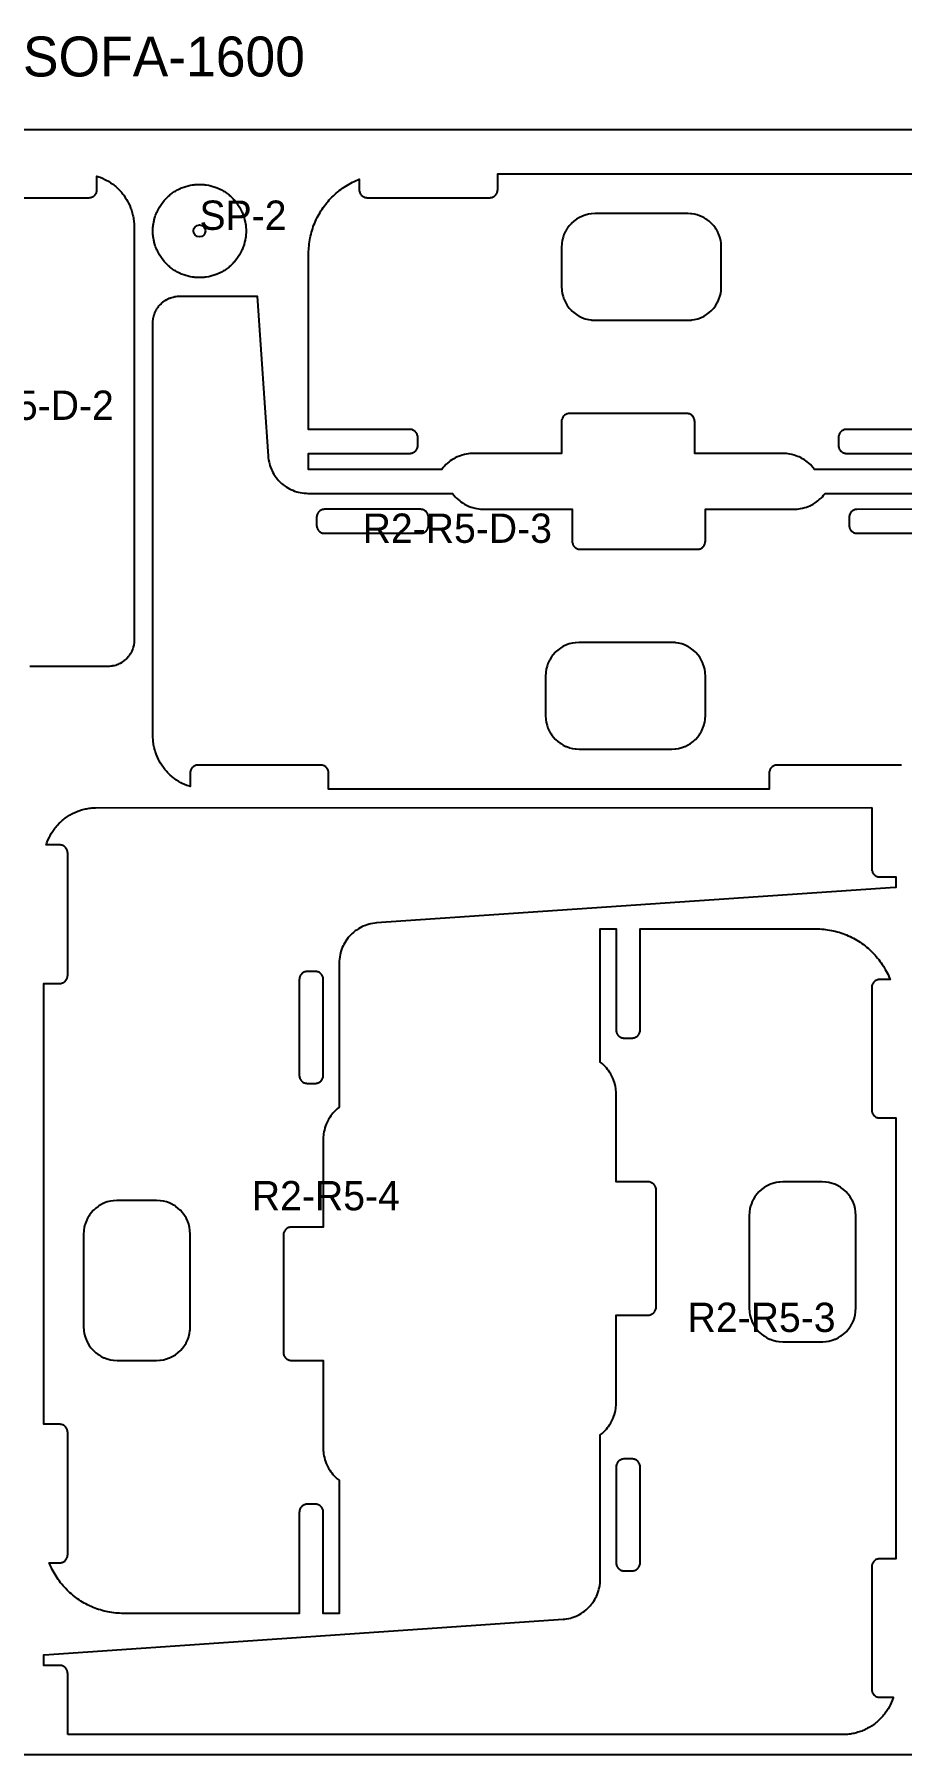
# Model space of a CAD drawing. Header units: millimetres. Extents: x 0 to 5180, y 0 to 1292.
# Drawn here: x 662 to 1313, y 0 to 1292 of the extents above; entities that cross this region are included whole.
import ezdxf

# ---------------------------------------------------------------- set-up
doc = ezdxf.new("R2010")
doc.units = ezdxf.units.MM
for name, color, linetype in [('CUT_IN', 5, 'Continuous'), ('CUT_OUT', 1, 'Continuous'), ('DRILL', 3, 'Continuous'), ('LABEL', 7, 'Continuous'), ('SHEET', 8, 'Continuous')]:
    doc.layers.add(name, color=color, linetype=linetype)

msp = doc.modelspace()

# ---------------------------------------------------------------- linework, layer by layer
at = {"layer": 'CUT_IN'}
for points in [[(1062.22, 1088.11), (1063.68, 1086.14), (1065.12, 1084.54), (1065.54, 1084.12), (1067.14, 1082.68), (1069.11, 1081.22), (1070.96, 1080.1), (1071.22, 1079.96), (1073.17, 1079.03), (1073.71, 1078.8), (1075.74, 1078.08), (1078.12, 1077.49), (1080.26, 1077.16), (1080.84, 1077.11), (1083.15, 1077), (1152.85, 1077), (1155.45, 1077.13), (1155.74, 1077.16), (1157.88, 1077.49), (1160.26, 1078.08), (1162.29, 1078.8), (1162.83, 1079.03), (1164.52, 1079.83), (1165.04, 1080.1), (1166.89, 1081.22), (1168.86, 1082.68), (1170.46, 1084.12), (1170.88, 1084.54), (1172.32, 1086.14), (1173.61, 1087.87), (1173.94, 1088.36), (1174.9, 1089.96), (1175.04, 1090.22), (1175.97, 1092.17), (1176.2, 1092.71), (1176.92, 1094.74), (1177.51, 1097.12), (1177.84, 1099.26), (1177.87, 1099.55), (1178, 1102.15), (1177.99, 1132.15), (1177.87, 1134.45), (1177.84, 1134.74), (1177.51, 1136.88), (1176.92, 1139.26), (1176.2, 1141.29), (1175.97, 1141.83), (1175.04, 1143.78), (1174.9, 1144.04), (1173.94, 1145.64), (1173.61, 1146.13), (1172.32, 1147.86), (1170.88, 1149.46), (1170.46, 1149.88), (1168.86, 1151.32), (1167.13, 1152.61), (1166.64, 1152.94), (1165.04, 1153.9), (1164.78, 1154.04), (1162.83, 1154.97), (1162.29, 1155.2), (1160.26, 1155.92), (1159.97, 1156), (1157.88, 1156.51), (1155.74, 1156.84), (1155.16, 1156.89), (1152.85, 1157), (1083.15, 1157), (1080.55, 1156.87), (1080.26, 1156.84), (1078.12, 1156.51), (1075.74, 1155.92), (1073.71, 1155.2), (1073.17, 1154.97), (1071.48, 1154.17), (1070.96, 1153.9), (1069.11, 1152.78), (1067.14, 1151.32), (1066.92, 1151.13), (1065.54, 1149.88), (1065.12, 1149.46), (1063.68, 1147.86), (1062.39, 1146.13), (1062.06, 1145.64), (1061.1, 1144.04), (1060.96, 1143.78), (1060.03, 1141.83), (1059.8, 1141.29), (1059.08, 1139.26), (1058.49, 1136.88), (1058.16, 1134.74), (1058.13, 1134.45), (1058, 1131.85), (1058, 1102.15), (1058.11, 1099.84), (1058.16, 1099.26), (1058.49, 1097.12), (1059.08, 1094.74), (1059.8, 1092.71), (1059.91, 1092.44), (1060.83, 1090.48), (1061.1, 1089.96), (1062.22, 1088.11)], [(879.12, 934.94), (878.54, 934.82), (877.98, 934.65), (877.43, 934.42), (876.92, 934.15), (876.43, 933.82), (876.19, 933.64), (875.97, 933.45), (875.55, 933.03), (875.36, 932.81), (875.18, 932.57), (874.85, 932.08), (874.58, 931.57), (874.35, 931.02), (874.18, 930.46), (874.06, 929.88), (874.01, 929.29), (874.01, 922.71), (874.06, 922.12), (874.18, 921.54), (874.35, 920.98), (874.46, 920.7), (874.58, 920.43), (874.85, 919.92), (875.18, 919.43), (875.36, 919.19), (875.55, 918.97), (875.97, 918.55), (876.19, 918.36), (876.67, 918.01), (876.92, 917.85), (877.17, 917.71), (877.7, 917.46), (877.98, 917.35), (878.54, 917.18), (879.12, 917.06), (879.41, 917.03), (880, 917), (952.29, 917.01), (952.88, 917.06), (953.46, 917.18), (954.02, 917.35), (954.3, 917.46), (954.83, 917.71), (955.08, 917.85), (955.57, 918.18), (955.81, 918.36), (956.03, 918.55), (956.45, 918.97), (956.64, 919.19), (956.99, 919.67), (957.29, 920.17), (957.54, 920.7), (957.65, 920.98), (957.82, 921.54), (957.94, 922.12), (957.97, 922.41), (958, 923), (957.99, 929.29), (957.94, 929.88), (957.82, 930.46), (957.65, 931.02), (957.54, 931.3), (957.42, 931.57), (957.15, 932.08), (956.82, 932.57), (956.64, 932.81), (956.45, 933.03), (956.03, 933.45), (955.81, 933.64), (955.33, 933.99), (955.08, 934.15), (954.83, 934.29), (954.3, 934.54), (954.02, 934.65), (953.46, 934.82), (952.88, 934.94), (952.59, 934.97), (952, 935), (880, 935), (879.41, 934.97), (879.12, 934.94)], [(1161.78, 823.89), (1160.32, 825.86), (1158.88, 827.46), (1158.46, 827.88), (1156.86, 829.32), (1154.89, 830.78), (1153.04, 831.9), (1152.78, 832.04), (1150.83, 832.97), (1150.29, 833.2), (1148.26, 833.92), (1145.88, 834.51), (1143.74, 834.84), (1143.16, 834.89), (1140.85, 835), (1071.15, 835), (1068.55, 834.87), (1068.26, 834.84), (1066.12, 834.51), (1063.74, 833.92), (1061.71, 833.2), (1061.17, 832.97), (1059.48, 832.17), (1058.96, 831.9), (1057.11, 830.78), (1055.14, 829.32), (1053.54, 827.88), (1053.12, 827.46), (1051.68, 825.86), (1050.39, 824.13), (1050.06, 823.64), (1049.1, 822.04), (1048.96, 821.78), (1048.03, 819.83), (1047.8, 819.29), (1047.08, 817.26), (1046.49, 814.88), (1046.16, 812.74), (1046.13, 812.45), (1046, 809.85), (1046.01, 779.85), (1046.13, 777.55), (1046.16, 777.26), (1046.49, 775.12), (1047.08, 772.74), (1047.8, 770.71), (1048.03, 770.17), (1048.96, 768.22), (1049.1, 767.96), (1050.06, 766.36), (1050.39, 765.87), (1051.68, 764.14), (1053.12, 762.54), (1053.54, 762.12), (1055.14, 760.68), (1056.87, 759.39), (1057.36, 759.06), (1058.96, 758.1), (1059.22, 757.96), (1061.17, 757.03), (1061.71, 756.8), (1063.74, 756.08), (1064.03, 756), (1066.12, 755.49), (1068.26, 755.16), (1068.84, 755.11), (1071.15, 755), (1140.85, 755), (1143.45, 755.13), (1143.74, 755.16), (1145.88, 755.49), (1148.26, 756.08), (1150.29, 756.8), (1150.83, 757.03), (1152.52, 757.83), (1153.04, 758.1), (1154.89, 759.22), (1156.86, 760.68), (1157.08, 760.87), (1158.46, 762.12), (1158.88, 762.54), (1160.32, 764.14), (1161.61, 765.87), (1161.94, 766.36), (1162.9, 767.96), (1163.04, 768.22), (1163.97, 770.17), (1164.2, 770.71), (1164.92, 772.74), (1165.51, 775.12), (1165.84, 777.26), (1165.87, 777.55), (1166, 780.15), (1166, 809.85), (1165.89, 812.16), (1165.84, 812.74), (1165.51, 814.88), (1164.92, 817.26), (1164.2, 819.29), (1164.09, 819.56), (1163.17, 821.52), (1162.9, 822.04), (1161.78, 823.89)], [(879, 582), (878.97, 582.59), (878.94, 582.88), (878.82, 583.46), (878.65, 584.02), (878.42, 584.57), (878.15, 585.08), (877.82, 585.57), (877.64, 585.81), (877.45, 586.03), (877.03, 586.45), (876.81, 586.64), (876.57, 586.82), (876.08, 587.15), (875.57, 587.42), (875.02, 587.65), (874.46, 587.82), (873.88, 587.94), (873.29, 587.99), (866.71, 587.99), (866.12, 587.94), (865.54, 587.82), (864.98, 587.65), (864.7, 587.54), (864.43, 587.42), (863.92, 587.15), (863.43, 586.82), (863.19, 586.64), (862.97, 586.45), (862.55, 586.03), (862.36, 585.81), (862.01, 585.33), (861.85, 585.08), (861.71, 584.83), (861.46, 584.3), (861.35, 584.02), (861.18, 583.46), (861.06, 582.88), (861.03, 582.59), (861, 582), (861.01, 509.71), (861.06, 509.12), (861.18, 508.54), (861.35, 507.98), (861.46, 507.7), (861.71, 507.17), (861.85, 506.92), (862.18, 506.43), (862.36, 506.19), (862.55, 505.97), (862.97, 505.55), (863.19, 505.36), (863.67, 505.01), (864.17, 504.71), (864.7, 504.46), (864.98, 504.35), (865.54, 504.18), (866.12, 504.06), (866.41, 504.03), (867, 504), (873.29, 504.01), (873.88, 504.06), (874.46, 504.18), (875.02, 504.35), (875.3, 504.46), (875.57, 504.58), (876.08, 504.85), (876.57, 505.18), (876.81, 505.36), (877.03, 505.55), (877.45, 505.97), (877.64, 506.19), (877.99, 506.67), (878.15, 506.92), (878.29, 507.17), (878.54, 507.7), (878.65, 507.98), (878.82, 508.54), (878.94, 509.12), (878.97, 509.41), (879, 510), (879, 582)], [(1212.48, 427.17), (1211.96, 426.9), (1210.11, 425.78), (1208.14, 424.32), (1207.92, 424.13), (1206.54, 422.88), (1206.33, 422.67), (1206.12, 422.46), (1204.87, 421.08), (1204.68, 420.86), (1203.22, 418.89), (1202.1, 417.04), (1201.96, 416.78), (1201.03, 414.83), (1200.8, 414.29), (1200.08, 412.26), (1200, 411.97), (1199.49, 409.88), (1199.16, 407.74), (1199.11, 407.16), (1199, 404.85), (1199, 335.15), (1199.13, 332.55), (1199.16, 332.26), (1199.49, 330.12), (1200.08, 327.74), (1200.8, 325.71), (1201.03, 325.17), (1201.83, 323.48), (1202.1, 322.96), (1203.22, 321.11), (1204.5, 319.38), (1204.68, 319.14), (1204.87, 318.92), (1206.12, 317.54), (1206.54, 317.12), (1208.14, 315.68), (1209.87, 314.39), (1210.36, 314.06), (1211.96, 313.1), (1212.22, 312.96), (1214.17, 312.03), (1214.71, 311.8), (1216.74, 311.08), (1219.12, 310.49), (1221.26, 310.16), (1221.55, 310.13), (1224.15, 310), (1254.15, 310.01), (1256.45, 310.13), (1256.74, 310.16), (1258.88, 310.49), (1261.26, 311.08), (1263.29, 311.8), (1263.83, 312.03), (1265.78, 312.96), (1266.04, 313.1), (1267.64, 314.06), (1268.13, 314.39), (1269.86, 315.68), (1271.46, 317.12), (1271.88, 317.54), (1273.32, 319.14), (1274.61, 320.87), (1274.94, 321.36), (1275.9, 322.96), (1276.04, 323.22), (1276.97, 325.17), (1277.2, 325.71), (1277.92, 327.74), (1278, 328.03), (1278.51, 330.12), (1278.84, 332.26), (1278.89, 332.84), (1279, 335.15), (1279, 404.85), (1278.87, 407.45), (1278.84, 407.74), (1278.51, 409.88), (1277.92, 412.26), (1277.2, 414.29), (1276.97, 414.83), (1276.17, 416.52), (1275.9, 417.04), (1274.78, 418.89), (1273.5, 420.62), (1273.32, 420.86), (1273.13, 421.08), (1271.88, 422.46), (1271.46, 422.88), (1269.86, 424.32), (1268.13, 425.61), (1267.64, 425.94), (1266.04, 426.9), (1265.78, 427.04), (1263.83, 427.97), (1263.29, 428.2), (1261.26, 428.92), (1258.88, 429.51), (1256.74, 429.84), (1256.45, 429.87), (1253.85, 430), (1224.15, 430), (1221.84, 429.89), (1221.26, 429.84), (1219.12, 429.51), (1216.74, 428.92), (1214.71, 428.2), (1214.44, 428.09), (1212.48, 427.17)], [(765.52, 298.83), (766.04, 299.1), (767.89, 300.22), (769.86, 301.68), (770.08, 301.87), (771.46, 303.12), (771.67, 303.33), (771.88, 303.54), (773.13, 304.92), (773.32, 305.14), (774.78, 307.11), (775.9, 308.96), (776.04, 309.22), (776.97, 311.17), (777.2, 311.71), (777.92, 313.74), (778, 314.03), (778.51, 316.12), (778.84, 318.26), (778.89, 318.84), (779, 321.15), (779, 390.85), (778.87, 393.45), (778.84, 393.74), (778.51, 395.88), (777.92, 398.26), (777.2, 400.29), (776.97, 400.83), (776.17, 402.52), (775.9, 403.04), (774.78, 404.89), (773.5, 406.62), (773.32, 406.86), (773.13, 407.08), (771.88, 408.46), (771.46, 408.88), (769.86, 410.32), (768.13, 411.61), (767.64, 411.94), (766.04, 412.9), (765.78, 413.04), (763.83, 413.97), (763.29, 414.2), (761.26, 414.92), (758.88, 415.51), (756.74, 415.84), (756.45, 415.87), (753.85, 416), (723.85, 415.99), (721.55, 415.87), (721.26, 415.84), (719.12, 415.51), (716.74, 414.92), (714.71, 414.2), (714.17, 413.97), (712.22, 413.04), (711.96, 412.9), (710.36, 411.94), (709.87, 411.61), (708.14, 410.32), (706.54, 408.88), (706.12, 408.46), (704.68, 406.86), (703.39, 405.13), (703.06, 404.64), (702.1, 403.04), (701.96, 402.78), (701.03, 400.83), (700.8, 400.29), (700.08, 398.26), (700, 397.97), (699.49, 395.88), (699.16, 393.74), (699.11, 393.16), (699, 390.85), (699, 321.15), (699.13, 318.55), (699.16, 318.26), (699.49, 316.12), (700.08, 313.74), (700.8, 311.71), (701.03, 311.17), (701.83, 309.48), (702.1, 308.96), (703.22, 307.11), (704.5, 305.38), (704.68, 305.14), (704.87, 304.92), (706.12, 303.54), (706.54, 303.12), (708.14, 301.68), (709.87, 300.39), (710.36, 300.06), (711.96, 299.1), (712.22, 298.96), (714.17, 298.03), (714.71, 297.8), (716.74, 297.08), (719.12, 296.49), (721.26, 296.16), (721.55, 296.13), (724.15, 296), (753.85, 296), (756.16, 296.11), (756.74, 296.16), (758.88, 296.49), (761.26, 297.08), (763.29, 297.8), (763.56, 297.91), (765.52, 298.83)], [(1099, 144), (1099.03, 143.41), (1099.06, 143.12), (1099.18, 142.54), (1099.35, 141.98), (1099.58, 141.43), (1099.85, 140.92), (1100.18, 140.43), (1100.36, 140.19), (1100.55, 139.97), (1100.97, 139.55), (1101.19, 139.36), (1101.43, 139.18), (1101.92, 138.85), (1102.43, 138.58), (1102.98, 138.35), (1103.54, 138.18), (1104.12, 138.06), (1104.71, 138.01), (1111.29, 138.01), (1111.88, 138.06), (1112.46, 138.18), (1113.02, 138.35), (1113.3, 138.46), (1113.57, 138.58), (1114.08, 138.85), (1114.57, 139.18), (1114.81, 139.36), (1115.03, 139.55), (1115.45, 139.97), (1115.64, 140.19), (1115.99, 140.67), (1116.15, 140.92), (1116.29, 141.17), (1116.54, 141.7), (1116.65, 141.98), (1116.82, 142.54), (1116.94, 143.12), (1116.97, 143.41), (1117, 144), (1116.99, 216.29), (1116.94, 216.88), (1116.82, 217.46), (1116.65, 218.02), (1116.54, 218.3), (1116.29, 218.83), (1116.15, 219.08), (1115.82, 219.57), (1115.64, 219.81), (1115.45, 220.03), (1115.03, 220.45), (1114.81, 220.64), (1114.33, 220.99), (1113.83, 221.29), (1113.3, 221.54), (1113.02, 221.65), (1112.46, 221.82), (1111.88, 221.94), (1111.59, 221.97), (1111, 222), (1104.71, 221.99), (1104.12, 221.94), (1103.54, 221.82), (1102.98, 221.65), (1102.7, 221.54), (1102.43, 221.42), (1101.92, 221.15), (1101.43, 220.82), (1101.19, 220.64), (1100.97, 220.45), (1100.55, 220.03), (1100.36, 219.81), (1100.01, 219.33), (1099.85, 219.08), (1099.71, 218.83), (1099.46, 218.3), (1099.35, 218.02), (1099.18, 217.46), (1099.06, 216.88), (1099.03, 216.59), (1099, 216), (1099, 144)]]:
    msp.add_lwpolyline(points, close=True, dxfattribs=at)
msp.add_lwpolyline([(1344, 995), (1271.71, 994.99), (1271.12, 994.94), (1270.54, 994.82), (1269.98, 994.65), (1269.7, 994.54), (1269.17, 994.29), (1268.92, 994.15), (1268.43, 993.82), (1268.19, 993.64), (1267.97, 993.45), (1267.55, 993.03), (1267.36, 992.81), (1267.01, 992.33), (1266.71, 991.83), (1266.46, 991.3), (1266.35, 991.02), (1266.18, 990.46), (1266.06, 989.88), (1266.03, 989.59), (1266, 989), (1266.01, 982.71), (1266.06, 982.12), (1266.18, 981.54), (1266.35, 980.98), (1266.46, 980.7), (1266.58, 980.43), (1266.85, 979.92), (1267.18, 979.43), (1267.36, 979.19), (1267.55, 978.97), (1267.97, 978.55), (1268.19, 978.36), (1268.67, 978.01), (1268.92, 977.85), (1269.17, 977.71), (1269.7, 977.46), (1269.98, 977.35), (1270.54, 977.18), (1271.12, 977.06), (1271.41, 977.03), (1272, 977), (1344, 977)], dxfattribs=at)
at = {"layer": 'CUT_OUT'}
for points in [[(611, 1169), (703, 1169), (703.59, 1169.03), (703.88, 1169.06), (704.46, 1169.18), (705.02, 1169.35), (705.57, 1169.58), (706.08, 1169.85), (706.33, 1170.01), (706.81, 1170.36), (707.03, 1170.55), (707.45, 1170.97), (707.64, 1171.19), (707.99, 1171.67), (708.29, 1172.17), (708.54, 1172.7), (708.74, 1173.26), (708.82, 1173.54), (708.94, 1174.12), (708.97, 1174.41), (709, 1175), (709, 1185.15), (709.58, 1184.97), (710.51, 1184.65), (711.43, 1184.31), (713.18, 1183.58), (714.95, 1182.75), (715.89, 1182.26), (717.6, 1181.29), (719.25, 1180.24), (720.86, 1179.11), (721.58, 1178.56), (722.4, 1177.9), (723.1, 1177.31), (723.89, 1176.61), (725.26, 1175.31), (725.94, 1174.61), (726.61, 1173.89), (727.31, 1173.1), (727.9, 1172.4), (728.56, 1171.58), (729.11, 1170.86), (730.28, 1169.19), (731.29, 1167.6), (732.26, 1165.89), (732.75, 1164.95), (733.58, 1163.18), (734.31, 1161.43), (734.65, 1160.51), (735.27, 1158.65), (735.56, 1157.63), (736.04, 1155.73), (736.24, 1154.77), (736.42, 1153.8), (736.56, 1152.91), (736.7, 1151.86), (736.81, 1150.88), (736.89, 1149.98), (736.99, 1148.02), (737, 836.62), (736.95, 835.53), (736.85, 834.55), (736.71, 833.58), (736.62, 833.1), (736.28, 831.67), (736.14, 831.19), (735.83, 830.26), (735.48, 829.35), (735.08, 828.45), (734.64, 827.57), (734.4, 827.14), (733.9, 826.3), (733.35, 825.48), (732.77, 824.7), (732.46, 824.31), (731.82, 823.57), (731.48, 823.21), (731.14, 822.86), (730.43, 822.18), (729.69, 821.54), (729.3, 821.23), (728.52, 820.65), (727.7, 820.1), (726.43, 819.36), (725.55, 818.92), (724.65, 818.52), (724.2, 818.34), (723.74, 818.17), (722.81, 817.86), (721.86, 817.6), (720.9, 817.38), (720.42, 817.29), (719.45, 817.15), (718.47, 817.05), (717.98, 817.02), (717, 817), (658.59, 817)], [(1356.55, 965), (1248.01, 965.01), (1246.84, 966.45), (1245.88, 967.52), (1244.88, 968.55), (1243.61, 969.71), (1242.5, 970.62), (1241.58, 971.31), (1240.4, 972.12), (1238.93, 973.02), (1237.93, 973.57), (1236.38, 974.32), (1235.33, 974.78), (1233.99, 975.29), (1232.63, 975.73), (1230.97, 976.18), (1229.56, 976.48), (1228.15, 976.71), (1227.01, 976.85), (1225.58, 976.96), (1224.08, 977), (1158, 977), (1158, 1001), (1157.97, 1001.59), (1157.94, 1001.88), (1157.82, 1002.46), (1157.65, 1003.02), (1157.42, 1003.57), (1157.15, 1004.08), (1156.99, 1004.33), (1156.64, 1004.81), (1156.45, 1005.03), (1156.03, 1005.45), (1155.81, 1005.64), (1155.33, 1005.99), (1155.08, 1006.15), (1154.57, 1006.42), (1154.02, 1006.65), (1153.46, 1006.82), (1152.88, 1006.94), (1152.59, 1006.97), (1152, 1007), (1064, 1007), (1063.41, 1006.97), (1063.12, 1006.94), (1062.54, 1006.82), (1062.26, 1006.74), (1061.7, 1006.54), (1061.17, 1006.29), (1060.92, 1006.15), (1060.67, 1005.99), (1060.19, 1005.64), (1059.97, 1005.45), (1059.55, 1005.03), (1059.36, 1004.81), (1059.01, 1004.33), (1058.85, 1004.08), (1058.58, 1003.57), (1058.35, 1003.02), (1058.26, 1002.74), (1058.18, 1002.46), (1058.06, 1001.88), (1058.03, 1001.59), (1058, 1001), (1058, 977), (991.92, 977), (990.42, 976.96), (988.99, 976.85), (987.85, 976.71), (986.44, 976.48), (985.03, 976.18), (983.37, 975.73), (982.01, 975.29), (980.67, 974.78), (979.62, 974.32), (978.07, 973.57), (977.07, 973.02), (975.6, 972.12), (974.42, 971.31), (973.5, 970.62), (972.39, 969.71), (971.12, 968.55), (970.12, 967.52), (969.16, 966.45), (967.99, 965.01), (868.01, 965.01), (868, 977), (944.29, 977.01), (944.88, 977.06), (945.46, 977.18), (946.02, 977.35), (946.57, 977.58), (947.08, 977.85), (947.57, 978.18), (947.81, 978.36), (948.03, 978.55), (948.45, 978.97), (948.64, 979.19), (948.99, 979.67), (949.29, 980.17), (949.54, 980.7), (949.74, 981.26), (949.82, 981.54), (949.94, 982.12), (949.97, 982.41), (950, 983), (949.99, 989.29), (949.94, 989.88), (949.82, 990.46), (949.65, 991.02), (949.54, 991.3), (949.42, 991.57), (949.15, 992.08), (948.82, 992.57), (948.64, 992.81), (948.45, 993.03), (948.03, 993.45), (947.81, 993.64), (947.33, 993.99), (947.08, 994.15), (946.83, 994.29), (946.3, 994.54), (946.02, 994.65), (945.46, 994.82), (944.88, 994.94), (944.59, 994.97), (944, 995), (868, 995), (868, 1127.02), (868.02, 1128.51), (868.07, 1129.98), (868.16, 1131.38), (868.29, 1132.92), (868.45, 1134.31), (868.64, 1135.77), (868.89, 1137.29), (869.16, 1138.74), (869.45, 1140.11), (869.79, 1141.54), (870.18, 1143.04), (870.59, 1144.45), (871.04, 1145.86), (871.52, 1147.25), (872.03, 1148.63), (872.55, 1149.93), (873.16, 1151.35), (873.78, 1152.69), (874.42, 1154.01), (875.1, 1155.32), (875.81, 1156.61), (876.56, 1157.88), (877.29, 1159.07), (878.09, 1160.3), (878.92, 1161.52), (879.83, 1162.77), (880.72, 1163.94), (881.64, 1165.09), (882.59, 1166.22), (883.52, 1167.27), (884.52, 1168.35), (885.55, 1169.4), (886.65, 1170.48), (887.73, 1171.48), (888.78, 1172.41), (889.91, 1173.36), (891.06, 1174.28), (892.23, 1175.17), (893.48, 1176.08), (894.7, 1176.91), (895.93, 1177.71), (897.12, 1178.44), (898.39, 1179.19), (899.68, 1179.9), (900.99, 1180.58), (902.31, 1181.22), (903.65, 1181.84), (905.07, 1182.45), (906, 1182.81), (906.01, 1174.71), (906.06, 1174.12), (906.18, 1173.54), (906.35, 1172.98), (906.46, 1172.7), (906.71, 1172.17), (907.01, 1171.67), (907.36, 1171.19), (907.55, 1170.97), (907.97, 1170.55), (908.19, 1170.36), (908.67, 1170.01), (908.92, 1169.85), (909.43, 1169.58), (909.7, 1169.46), (909.98, 1169.35), (910.54, 1169.18), (911.12, 1169.06), (911.41, 1169.03), (912, 1169), (1004, 1169), (1004.59, 1169.03), (1004.88, 1169.06), (1005.46, 1169.18), (1005.74, 1169.26), (1006.02, 1169.35), (1006.57, 1169.58), (1007.08, 1169.85), (1007.33, 1170.01), (1007.81, 1170.36), (1008.03, 1170.55), (1008.45, 1170.97), (1008.64, 1171.19), (1008.99, 1171.67), (1009.15, 1171.92), (1009.29, 1172.17), (1009.54, 1172.7), (1009.65, 1172.98), (1009.82, 1173.54), (1009.94, 1174.12), (1009.97, 1174.41), (1010, 1175), (1010, 1187), (1341, 1187)], [(1313.46, 742.82), (1312.88, 742.94), (1312.59, 742.97), (1312, 743), (1220, 743), (1219.41, 742.97), (1219.12, 742.94), (1218.54, 742.82), (1218.26, 742.74), (1217.98, 742.65), (1217.43, 742.42), (1216.92, 742.15), (1216.67, 741.99), (1216.19, 741.64), (1215.97, 741.45), (1215.55, 741.03), (1215.36, 740.81), (1215.01, 740.33), (1214.85, 740.08), (1214.71, 739.83), (1214.46, 739.3), (1214.35, 739.02), (1214.18, 738.46), (1214.06, 737.88), (1214.03, 737.59), (1214, 737), (1214, 725), (883, 725), (883, 737), (882.97, 737.59), (882.94, 737.88), (882.82, 738.46), (882.65, 739.02), (882.42, 739.57), (882.15, 740.08), (881.99, 740.33), (881.64, 740.81), (881.45, 741.03), (881.03, 741.45), (880.81, 741.64), (880.33, 741.99), (880.08, 742.15), (879.57, 742.42), (879.02, 742.65), (878.74, 742.74), (878.46, 742.82), (877.88, 742.94), (877.59, 742.97), (877, 743), (785, 743), (784.41, 742.97), (784.12, 742.94), (783.54, 742.82), (782.98, 742.65), (782.43, 742.42), (781.92, 742.15), (781.67, 741.99), (781.19, 741.64), (780.97, 741.45), (780.55, 741.03), (780.36, 740.81), (780.01, 740.33), (779.71, 739.83), (779.46, 739.3), (779.26, 738.74), (779.18, 738.46), (779.06, 737.88), (779.03, 737.59), (779, 737), (779, 726.85), (778.42, 727.03), (777.49, 727.35), (776.57, 727.69), (774.82, 728.42), (773.05, 729.25), (772.11, 729.74), (770.4, 730.71), (768.75, 731.76), (767.14, 732.89), (766.42, 733.44), (765.6, 734.1), (764.9, 734.69), (764.11, 735.39), (762.74, 736.69), (762.06, 737.39), (761.39, 738.11), (760.69, 738.9), (760.1, 739.6), (759.44, 740.42), (758.89, 741.14), (757.72, 742.81), (756.71, 744.4), (755.74, 746.11), (755.25, 747.05), (754.42, 748.82), (753.69, 750.57), (753.35, 751.49), (752.73, 753.35), (752.44, 754.37), (751.96, 756.27), (751.76, 757.23), (751.58, 758.2), (751.44, 759.09), (751.3, 760.14), (751.19, 761.12), (751.11, 762.02), (751.01, 763.98), (751, 1075.38), (751.05, 1076.47), (751.15, 1077.45), (751.29, 1078.42), (751.38, 1078.9), (751.72, 1080.33), (751.86, 1080.81), (752.17, 1081.74), (752.52, 1082.65), (752.92, 1083.55), (753.36, 1084.43), (753.6, 1084.86), (754.1, 1085.7), (754.65, 1086.52), (755.23, 1087.3), (755.54, 1087.69), (756.18, 1088.43), (756.52, 1088.79), (756.86, 1089.14), (757.57, 1089.82), (758.31, 1090.46), (758.7, 1090.77), (759.48, 1091.35), (760.3, 1091.9), (761.57, 1092.64), (762.45, 1093.08), (763.35, 1093.48), (763.8, 1093.66), (764.26, 1093.83), (765.19, 1094.14), (766.14, 1094.4), (767.1, 1094.62), (767.58, 1094.71), (768.55, 1094.85), (769.53, 1094.95), (770.02, 1094.98), (771, 1095), (829.41, 1095), (837.6, 974.89), (837.71, 973.66), (837.71, 973.66), (837.91, 972.22), (838.24, 970.5), (838.51, 969.37), (838.92, 967.97), (839.39, 966.6), (840.04, 964.98), (840.53, 963.92), (841.19, 962.63), (841.92, 961.37), (842.87, 959.91), (843.55, 958.97), (844.64, 957.6), (845.41, 956.73), (846.42, 955.68), (847.69, 954.49), (848.58, 953.74), (849.73, 952.85), (851.16, 951.86), (852.4, 951.09), (853.67, 950.39), (854.72, 949.87), (856.05, 949.29), (857.4, 948.76), (859.06, 948.22), (860.18, 947.92), (861.6, 947.59), (863.03, 947.34), (864.77, 947.13), (866.22, 947.03), (867.45, 947), (975.99, 946.99), (977.16, 945.55), (978.12, 944.48), (979.12, 943.45), (980.39, 942.29), (981.5, 941.38), (982.42, 940.69), (983.6, 939.88), (985.07, 938.98), (986.07, 938.43), (987.62, 937.68), (988.67, 937.22), (990.01, 936.71), (991.37, 936.27), (993.03, 935.82), (994.44, 935.52), (995.85, 935.29), (996.99, 935.15), (998.42, 935.04), (999.92, 935), (1066, 935), (1066, 911), (1066.03, 910.41), (1066.06, 910.12), (1066.18, 909.54), (1066.35, 908.98), (1066.58, 908.43), (1066.85, 907.92), (1067.01, 907.67), (1067.36, 907.19), (1067.55, 906.97), (1067.97, 906.55), (1068.19, 906.36), (1068.67, 906.01), (1068.92, 905.85), (1069.43, 905.58), (1069.98, 905.35), (1070.54, 905.18), (1071.12, 905.06), (1071.41, 905.03), (1072, 905), (1160, 905), (1160.59, 905.03), (1160.88, 905.06), (1161.46, 905.18), (1161.74, 905.26), (1162.3, 905.46), (1162.83, 905.71), (1163.08, 905.85), (1163.33, 906.01), (1163.81, 906.36), (1164.03, 906.55), (1164.45, 906.97), (1164.64, 907.19), (1164.99, 907.67), (1165.15, 907.92), (1165.42, 908.43), (1165.65, 908.98), (1165.74, 909.26), (1165.82, 909.54), (1165.94, 910.12), (1165.97, 910.41), (1166, 911), (1166, 935), (1232.08, 935), (1233.58, 935.04), (1235.01, 935.15), (1236.15, 935.29), (1237.56, 935.52), (1238.97, 935.82), (1240.63, 936.27), (1241.99, 936.71), (1243.33, 937.22), (1244.38, 937.68), (1245.93, 938.43), (1246.93, 938.98), (1248.4, 939.88), (1249.58, 940.69), (1250.5, 941.38), (1251.61, 942.29), (1252.88, 943.45), (1253.88, 944.48), (1254.84, 945.55), (1256.01, 946.99), (1355.99, 946.99)], [(1356, 935), (1279.71, 934.99), (1279.12, 934.94), (1278.54, 934.82), (1277.98, 934.65), (1277.43, 934.42), (1276.92, 934.15), (1276.43, 933.82), (1276.19, 933.64), (1275.97, 933.45), (1275.55, 933.03), (1275.36, 932.81), (1275.01, 932.33), (1274.71, 931.83), (1274.46, 931.3), (1274.26, 930.74), (1274.18, 930.46), (1274.06, 929.88), (1274.03, 929.59), (1274, 929), (1274.01, 922.71), (1274.06, 922.12), (1274.18, 921.54), (1274.35, 920.98), (1274.46, 920.7), (1274.58, 920.43), (1274.85, 919.92), (1275.18, 919.43), (1275.36, 919.19), (1275.55, 918.97), (1275.97, 918.55), (1276.19, 918.36), (1276.67, 918.01), (1276.92, 917.85), (1277.17, 917.71), (1277.7, 917.46), (1277.98, 917.35), (1278.54, 917.18), (1279.12, 917.06), (1279.41, 917.03), (1280, 917), (1356, 917)]]:
    msp.add_lwpolyline(points, dxfattribs=at)
for points in [[(821, 1143.99), (820.96, 1142.27), (820.91, 1141.42), (820.83, 1140.56), (820.74, 1139.71), (820.62, 1138.85), (820.33, 1137.16), (820.15, 1136.32), (819.95, 1135.49), (819.49, 1133.83), (819.23, 1133.01), (818.95, 1132.2), (818.34, 1130.6), (818, 1129.81), (817.64, 1129.03), (816.87, 1127.49), (816.02, 1126), (815.57, 1125.27), (815.1, 1124.55), (814.62, 1123.84), (814.11, 1123.14), (813.06, 1121.79), (812.5, 1121.13), (811.93, 1120.49), (811.35, 1119.86), (810.75, 1119.24), (810.13, 1118.64), (809.5, 1118.06), (808.86, 1117.49), (808.2, 1116.93), (806.85, 1115.88), (806.15, 1115.37), (805.44, 1114.89), (804.72, 1114.42), (803.99, 1113.97), (802.5, 1113.12), (800.96, 1112.35), (800.18, 1111.99), (799.39, 1111.65), (797.79, 1111.04), (796.98, 1110.76), (796.16, 1110.5), (794.5, 1110.04), (793.67, 1109.84), (792.83, 1109.66), (791.14, 1109.37), (790.28, 1109.25), (789.43, 1109.16), (788.57, 1109.08), (787.72, 1109.03), (786, 1108.99), (784.28, 1109.03), (783.43, 1109.08), (782.57, 1109.16), (781.72, 1109.25), (780.86, 1109.37), (779.17, 1109.66), (778.33, 1109.84), (777.5, 1110.04), (775.84, 1110.5), (775.02, 1110.76), (774.21, 1111.04), (772.61, 1111.65), (771.82, 1111.99), (771.04, 1112.35), (769.5, 1113.12), (768.01, 1113.97), (767.28, 1114.42), (766.56, 1114.89), (765.85, 1115.37), (765.15, 1115.88), (763.8, 1116.93), (763.14, 1117.49), (762.5, 1118.06), (761.87, 1118.64), (761.25, 1119.24), (760.65, 1119.86), (760.07, 1120.49), (759.5, 1121.13), (758.94, 1121.79), (757.89, 1123.14), (757.38, 1123.84), (756.9, 1124.55), (756.43, 1125.27), (755.98, 1126), (755.13, 1127.49), (754.36, 1129.03), (754, 1129.81), (753.66, 1130.6), (753.05, 1132.2), (752.77, 1133.01), (752.51, 1133.83), (752.05, 1135.49), (751.85, 1136.32), (751.67, 1137.16), (751.38, 1138.85), (751.26, 1139.71), (751.17, 1140.56), (751.09, 1141.42), (751.04, 1142.27), (751, 1143.99), (751.04, 1145.71), (751.09, 1146.56), (751.17, 1147.42), (751.26, 1148.27), (751.38, 1149.13), (751.67, 1150.82), (751.85, 1151.66), (752.05, 1152.49), (752.51, 1154.15), (752.77, 1154.97), (753.05, 1155.78), (753.66, 1157.38), (754, 1158.17), (754.36, 1158.95), (755.13, 1160.49), (755.98, 1161.98), (756.43, 1162.71), (756.9, 1163.43), (757.38, 1164.14), (757.89, 1164.84), (758.94, 1166.19), (759.5, 1166.85), (760.07, 1167.49), (760.65, 1168.12), (761.25, 1168.74), (761.87, 1169.34), (762.5, 1169.92), (763.14, 1170.49), (763.8, 1171.05), (765.15, 1172.1), (765.85, 1172.61), (766.56, 1173.09), (767.28, 1173.56), (768.01, 1174.01), (769.5, 1174.86), (771.04, 1175.63), (771.82, 1175.99), (772.61, 1176.33), (774.21, 1176.94), (775.02, 1177.22), (775.84, 1177.48), (777.5, 1177.94), (778.33, 1178.14), (779.17, 1178.32), (780.86, 1178.61), (781.72, 1178.73), (782.57, 1178.82), (783.43, 1178.9), (784.28, 1178.95), (786, 1178.99), (787.72, 1178.95), (788.57, 1178.9), (789.43, 1178.82), (790.28, 1178.73), (791.14, 1178.61), (792.83, 1178.32), (793.67, 1178.14), (794.5, 1177.94), (796.16, 1177.48), (796.98, 1177.22), (797.79, 1176.94), (799.39, 1176.33), (800.18, 1175.99), (800.96, 1175.63), (802.5, 1174.86), (803.99, 1174.01), (804.72, 1173.56), (805.44, 1173.09), (806.15, 1172.61), (806.85, 1172.1), (808.2, 1171.05), (808.86, 1170.49), (809.5, 1169.92), (810.13, 1169.34), (810.75, 1168.74), (811.35, 1168.12), (811.93, 1167.49), (812.5, 1166.85), (813.06, 1166.19), (814.11, 1164.84), (814.62, 1164.14), (815.1, 1163.43), (815.57, 1162.71), (816.02, 1161.98), (816.87, 1160.49), (817.64, 1158.95), (818, 1158.17), (818.34, 1157.38), (818.95, 1155.78), (819.23, 1154.97), (819.49, 1154.15), (819.95, 1152.49), (820.15, 1151.66), (820.33, 1150.82), (820.62, 1149.13), (820.74, 1148.27), (820.83, 1147.42), (820.91, 1146.56), (820.96, 1145.71), (821, 1143.99)], [(1291, 711), (1291, 665), (1291.03, 664.41), (1291.06, 664.12), (1291.18, 663.54), (1291.26, 663.26), (1291.46, 662.7), (1291.58, 662.43), (1291.85, 661.92), (1292.01, 661.67), (1292.36, 661.19), (1292.55, 660.97), (1292.97, 660.55), (1293.19, 660.36), (1293.67, 660.01), (1294.17, 659.71), (1294.43, 659.58), (1294.98, 659.35), (1295.54, 659.18), (1296.12, 659.06), (1296.41, 659.03), (1297, 659), (1309, 659), (1308.99, 651.01), (1308.6, 650.97), (918.89, 624.4), (917.66, 624.29), (916.22, 624.09), (914.5, 623.76), (913.37, 623.49), (911.97, 623.08), (910.6, 622.61), (908.98, 621.96), (907.92, 621.47), (906.63, 620.81), (905.37, 620.08), (903.91, 619.13), (902.97, 618.45), (901.6, 617.36), (900.73, 616.59), (899.68, 615.58), (898.49, 614.31), (897.74, 613.42), (896.85, 612.27), (896.68, 612.03), (895.86, 610.84), (895.09, 609.6), (894.39, 608.33), (893.87, 607.28), (893.29, 605.95), (892.76, 604.6), (892.22, 602.94), (891.92, 601.82), (891.59, 600.4), (891.34, 598.97), (891.13, 597.23), (891.03, 595.78), (891, 594.55), (890.99, 486.01), (889.55, 484.84), (888.48, 483.88), (887.45, 482.88), (886.29, 481.61), (885.38, 480.5), (884.69, 479.58), (883.88, 478.4), (882.98, 476.93), (882.43, 475.93), (881.68, 474.38), (881.22, 473.33), (880.71, 471.99), (880.27, 470.63), (879.82, 468.97), (879.52, 467.56), (879.29, 466.15), (879.15, 465.01), (879.04, 463.58), (879, 462.08), (879, 396), (855, 396), (854.41, 395.97), (854.12, 395.94), (853.54, 395.82), (852.98, 395.65), (852.43, 395.42), (851.92, 395.15), (851.67, 394.99), (851.19, 394.64), (850.97, 394.45), (850.76, 394.24), (850.55, 394.03), (850.36, 393.81), (850.01, 393.33), (849.85, 393.08), (849.58, 392.57), (849.35, 392.02), (849.18, 391.46), (849.06, 390.88), (849.03, 390.59), (849, 390), (849, 302), (849.03, 301.41), (849.06, 301.12), (849.18, 300.54), (849.26, 300.26), (849.46, 299.7), (849.71, 299.17), (849.85, 298.92), (850.01, 298.67), (850.36, 298.19), (850.55, 297.97), (850.97, 297.55), (851.19, 297.36), (851.67, 297.01), (851.92, 296.85), (852.43, 296.58), (852.98, 296.35), (853.26, 296.26), (853.54, 296.18), (854.12, 296.06), (854.41, 296.03), (855, 296), (879, 296), (879, 229.92), (879.04, 228.42), (879.15, 226.99), (879.29, 225.85), (879.52, 224.44), (879.82, 223.03), (880.27, 221.37), (880.71, 220.01), (881.22, 218.67), (881.68, 217.62), (882.43, 216.07), (882.98, 215.07), (883.88, 213.6), (884.69, 212.42), (885.38, 211.5), (886.29, 210.39), (887.45, 209.12), (888.48, 208.12), (889.55, 207.16), (890.99, 205.99), (890.99, 106.01), (879, 106), (878.99, 182.29), (878.94, 182.88), (878.82, 183.46), (878.65, 184.02), (878.54, 184.3), (878.42, 184.57), (878.15, 185.08), (877.82, 185.57), (877.64, 185.81), (877.45, 186.03), (877.03, 186.45), (876.81, 186.64), (876.33, 186.99), (875.83, 187.29), (875.3, 187.54), (874.74, 187.74), (874.46, 187.82), (873.88, 187.94), (873.59, 187.97), (873, 188), (866.71, 187.99), (866.12, 187.94), (865.54, 187.82), (864.98, 187.65), (864.7, 187.54), (864.43, 187.42), (863.92, 187.15), (863.43, 186.82), (863.19, 186.64), (862.97, 186.45), (862.55, 186.03), (862.36, 185.81), (862.01, 185.33), (861.85, 185.08), (861.71, 184.83), (861.46, 184.3), (861.35, 184.02), (861.18, 183.46), (861.06, 182.88), (861.03, 182.59), (861, 182), (861, 106), (728.98, 106), (727.49, 106.02), (726.02, 106.07), (724.62, 106.16), (723.08, 106.29), (721.69, 106.45), (720.23, 106.64), (718.71, 106.89), (717.26, 107.16), (715.89, 107.45), (714.46, 107.79), (712.96, 108.18), (711.55, 108.59), (710.14, 109.04), (708.75, 109.52), (707.37, 110.03), (706.07, 110.55), (704.65, 111.16), (703.31, 111.78), (701.99, 112.42), (700.68, 113.1), (699.39, 113.81), (698.12, 114.56), (696.93, 115.29), (695.7, 116.09), (694.48, 116.92), (693.23, 117.83), (692.06, 118.72), (690.91, 119.64), (689.78, 120.59), (688.73, 121.52), (687.65, 122.52), (686.6, 123.55), (685.52, 124.65), (684.52, 125.73), (683.59, 126.78), (682.64, 127.91), (681.72, 129.06), (680.83, 130.23), (679.92, 131.48), (679.09, 132.7), (678.29, 133.93), (677.56, 135.12), (676.81, 136.39), (676.1, 137.68), (675.42, 138.99), (674.78, 140.31), (674.16, 141.65), (673.55, 143.07), (673.19, 144), (681.29, 144.01), (681.88, 144.06), (682.46, 144.18), (683.02, 144.35), (683.3, 144.46), (683.83, 144.71), (684.33, 145.01), (684.81, 145.36), (685.03, 145.55), (685.45, 145.97), (685.64, 146.19), (685.99, 146.67), (686.15, 146.92), (686.42, 147.43), (686.54, 147.7), (686.65, 147.98), (686.82, 148.54), (686.94, 149.12), (686.97, 149.41), (687, 150), (687, 242), (686.97, 242.59), (686.94, 242.88), (686.82, 243.46), (686.74, 243.74), (686.65, 244.02), (686.42, 244.57), (686.15, 245.08), (685.99, 245.33), (685.64, 245.81), (685.45, 246.03), (685.03, 246.45), (684.81, 246.64), (684.33, 246.99), (684.08, 247.15), (683.83, 247.29), (683.3, 247.54), (683.02, 247.65), (682.46, 247.82), (681.88, 247.94), (681.59, 247.97), (681, 248), (669, 248), (669, 579), (681, 579), (681.59, 579.03), (681.88, 579.06), (682.46, 579.18), (683.02, 579.35), (683.57, 579.58), (684.08, 579.85), (684.33, 580.01), (684.81, 580.36), (685.03, 580.55), (685.45, 580.97), (685.64, 581.19), (685.99, 581.67), (686.15, 581.92), (686.42, 582.43), (686.65, 582.98), (686.74, 583.26), (686.82, 583.54), (686.94, 584.12), (686.97, 584.41), (687, 585), (687, 677), (686.97, 677.59), (686.94, 677.88), (686.82, 678.46), (686.74, 678.74), (686.65, 679.02), (686.42, 679.57), (686.15, 680.08), (685.99, 680.33), (685.64, 680.81), (685.45, 681.03), (685.03, 681.45), (684.81, 681.64), (684.33, 681.99), (684.08, 682.15), (683.83, 682.29), (683.3, 682.54), (682.74, 682.74), (682.46, 682.82), (681.88, 682.94), (681.59, 682.97), (681, 683), (670.85, 683), (671.03, 683.58), (671.35, 684.51), (671.69, 685.43), (672.42, 687.18), (673.25, 688.95), (673.74, 689.89), (674.71, 691.6), (675.76, 693.25), (676.89, 694.86), (677.44, 695.58), (678.1, 696.4), (678.69, 697.1), (679.39, 697.89), (680.69, 699.26), (681.39, 699.94), (682.11, 700.61), (682.9, 701.31), (683.6, 701.9), (684.42, 702.56), (685.14, 703.11), (686.81, 704.28), (688.4, 705.29), (690.11, 706.26), (691.05, 706.75), (691.86, 707.14), (692.82, 707.58), (693.73, 707.97), (694.57, 708.31), (695.49, 708.65), (697.35, 709.27), (698.37, 709.56), (700.27, 710.04), (701.23, 710.24), (702.2, 710.42), (703.09, 710.56), (704.14, 710.7), (705.12, 710.81), (706.02, 710.89), (707.98, 710.99), (1291, 711)], [(687, 15), (687, 61), (686.97, 61.59), (686.94, 61.88), (686.82, 62.46), (686.74, 62.74), (686.54, 63.3), (686.42, 63.57), (686.15, 64.08), (685.99, 64.33), (685.64, 64.81), (685.45, 65.03), (685.03, 65.45), (684.81, 65.64), (684.33, 65.99), (683.83, 66.29), (683.57, 66.42), (683.02, 66.65), (682.46, 66.82), (681.88, 66.94), (681.59, 66.97), (681, 67), (669, 67), (669.01, 74.99), (669.4, 75.03), (1059.11, 101.6), (1060.34, 101.71), (1061.78, 101.91), (1063.5, 102.24), (1064.63, 102.51), (1066.03, 102.92), (1067.4, 103.39), (1069.02, 104.04), (1070.08, 104.53), (1071.37, 105.19), (1072.63, 105.92), (1074.09, 106.87), (1075.03, 107.55), (1076.4, 108.64), (1077.27, 109.41), (1078.32, 110.42), (1079.51, 111.69), (1080.26, 112.58), (1081.15, 113.73), (1081.32, 113.97), (1082.14, 115.16), (1082.91, 116.4), (1083.61, 117.67), (1084.13, 118.72), (1084.71, 120.05), (1085.24, 121.4), (1085.78, 123.06), (1086.08, 124.18), (1086.41, 125.6), (1086.66, 127.03), (1086.87, 128.77), (1086.97, 130.22), (1087, 131.45), (1087.01, 239.99), (1088.45, 241.16), (1089.52, 242.12), (1090.55, 243.12), (1091.71, 244.39), (1092.62, 245.5), (1093.31, 246.42), (1094.12, 247.6), (1095.02, 249.07), (1095.57, 250.07), (1096.32, 251.62), (1096.78, 252.67), (1097.29, 254.01), (1097.73, 255.37), (1098.18, 257.03), (1098.48, 258.44), (1098.71, 259.85), (1098.85, 260.99), (1098.96, 262.42), (1099, 263.92), (1099, 330), (1123, 330), (1123.59, 330.03), (1123.88, 330.06), (1124.46, 330.18), (1125.02, 330.35), (1125.57, 330.58), (1126.08, 330.85), (1126.33, 331.01), (1126.81, 331.36), (1127.03, 331.55), (1127.24, 331.76), (1127.45, 331.97), (1127.64, 332.19), (1127.99, 332.67), (1128.15, 332.92), (1128.42, 333.43), (1128.65, 333.98), (1128.82, 334.54), (1128.94, 335.12), (1128.97, 335.41), (1129, 336), (1129, 424), (1128.97, 424.59), (1128.94, 424.88), (1128.82, 425.46), (1128.74, 425.74), (1128.54, 426.3), (1128.29, 426.83), (1128.15, 427.08), (1127.99, 427.33), (1127.64, 427.81), (1127.45, 428.03), (1127.03, 428.45), (1126.81, 428.64), (1126.33, 428.99), (1126.08, 429.15), (1125.57, 429.42), (1125.02, 429.65), (1124.74, 429.74), (1124.46, 429.82), (1123.88, 429.94), (1123.59, 429.97), (1123, 430), (1099, 430), (1099, 496.08), (1098.96, 497.58), (1098.85, 499.01), (1098.71, 500.15), (1098.48, 501.56), (1098.18, 502.97), (1097.73, 504.63), (1097.29, 505.99), (1096.78, 507.33), (1096.32, 508.38), (1095.57, 509.93), (1095.02, 510.93), (1094.12, 512.4), (1093.31, 513.58), (1092.62, 514.5), (1091.71, 515.61), (1090.55, 516.88), (1089.52, 517.88), (1088.45, 518.84), (1087.01, 520.01), (1087.01, 619.99), (1099, 620), (1099.01, 543.71), (1099.06, 543.12), (1099.18, 542.54), (1099.35, 541.98), (1099.46, 541.7), (1099.58, 541.43), (1099.85, 540.92), (1100.18, 540.43), (1100.36, 540.19), (1100.55, 539.97), (1100.97, 539.55), (1101.19, 539.36), (1101.67, 539.01), (1102.17, 538.71), (1102.7, 538.46), (1103.26, 538.26), (1103.54, 538.18), (1104.12, 538.06), (1104.41, 538.03), (1105, 538), (1111.29, 538.01), (1111.88, 538.06), (1112.46, 538.18), (1113.02, 538.35), (1113.3, 538.46), (1113.57, 538.58), (1114.08, 538.85), (1114.57, 539.18), (1114.81, 539.36), (1115.03, 539.55), (1115.45, 539.97), (1115.64, 540.19), (1115.99, 540.67), (1116.15, 540.92), (1116.29, 541.17), (1116.54, 541.7), (1116.65, 541.98), (1116.82, 542.54), (1116.94, 543.12), (1116.97, 543.41), (1117, 544), (1117, 620), (1249.02, 620), (1250.51, 619.98), (1251.98, 619.93), (1253.38, 619.84), (1254.92, 619.71), (1256.31, 619.55), (1257.77, 619.36), (1259.29, 619.11), (1260.74, 618.84), (1262.11, 618.55), (1263.54, 618.21), (1265.04, 617.82), (1266.45, 617.41), (1267.86, 616.96), (1269.25, 616.48), (1270.63, 615.97), (1271.93, 615.45), (1273.35, 614.84), (1274.69, 614.22), (1276.01, 613.58), (1277.32, 612.9), (1278.61, 612.19), (1279.88, 611.44), (1281.07, 610.71), (1282.3, 609.91), (1283.52, 609.08), (1284.77, 608.17), (1285.94, 607.28), (1287.09, 606.36), (1288.22, 605.41), (1289.27, 604.48), (1290.35, 603.48), (1291.4, 602.45), (1292.48, 601.35), (1293.48, 600.27), (1294.41, 599.22), (1295.36, 598.09), (1296.28, 596.94), (1297.17, 595.77), (1298.08, 594.52), (1298.91, 593.3), (1299.71, 592.07), (1300.44, 590.88), (1301.19, 589.61), (1301.9, 588.32), (1302.58, 587.01), (1303.22, 585.69), (1303.84, 584.35), (1304.45, 582.93), (1304.81, 582), (1296.71, 581.99), (1296.12, 581.94), (1295.54, 581.82), (1294.98, 581.65), (1294.7, 581.54), (1294.17, 581.29), (1293.67, 580.99), (1293.19, 580.64), (1292.97, 580.45), (1292.55, 580.03), (1292.36, 579.81), (1292.01, 579.33), (1291.85, 579.08), (1291.58, 578.57), (1291.46, 578.3), (1291.35, 578.02), (1291.18, 577.46), (1291.06, 576.88), (1291.03, 576.59), (1291, 576), (1291, 484), (1291.03, 483.41), (1291.06, 483.12), (1291.18, 482.54), (1291.26, 482.26), (1291.35, 481.98), (1291.58, 481.43), (1291.85, 480.92), (1292.01, 480.67), (1292.36, 480.19), (1292.55, 479.97), (1292.97, 479.55), (1293.19, 479.36), (1293.67, 479.01), (1293.92, 478.85), (1294.17, 478.71), (1294.7, 478.46), (1294.98, 478.35), (1295.54, 478.18), (1296.12, 478.06), (1296.41, 478.03), (1297, 478), (1309, 478), (1309, 147), (1297, 147), (1296.41, 146.97), (1296.12, 146.94), (1295.54, 146.82), (1294.98, 146.65), (1294.43, 146.42), (1293.92, 146.15), (1293.67, 145.99), (1293.19, 145.64), (1292.97, 145.45), (1292.55, 145.03), (1292.36, 144.81), (1292.01, 144.33), (1291.85, 144.08), (1291.58, 143.57), (1291.35, 143.02), (1291.26, 142.74), (1291.18, 142.46), (1291.06, 141.88), (1291.03, 141.59), (1291, 141), (1291, 49), (1291.03, 48.41), (1291.06, 48.12), (1291.18, 47.54), (1291.26, 47.26), (1291.35, 46.98), (1291.58, 46.43), (1291.85, 45.92), (1292.01, 45.67), (1292.36, 45.19), (1292.55, 44.97), (1292.97, 44.55), (1293.19, 44.36), (1293.67, 44.01), (1293.92, 43.85), (1294.17, 43.71), (1294.7, 43.46), (1295.26, 43.26), (1295.54, 43.18), (1296.12, 43.06), (1296.41, 43.03), (1297, 43), (1307.15, 43), (1306.97, 42.42), (1306.65, 41.49), (1306.31, 40.57), (1305.58, 38.82), (1304.75, 37.05), (1304.26, 36.11), (1303.29, 34.4), (1302.24, 32.75), (1301.11, 31.14), (1300.56, 30.42), (1299.9, 29.6), (1299.31, 28.9), (1298.61, 28.11), (1297.31, 26.74), (1296.61, 26.06), (1295.89, 25.39), (1295.1, 24.69), (1294.4, 24.1), (1293.58, 23.44), (1292.86, 22.89), (1291.19, 21.72), (1289.6, 20.71), (1287.89, 19.74), (1286.95, 19.25), (1286.14, 18.86), (1285.18, 18.42), (1284.27, 18.03), (1283.43, 17.69), (1282.51, 17.35), (1280.65, 16.73), (1279.63, 16.44), (1277.73, 15.96), (1276.77, 15.76), (1275.8, 15.58), (1274.91, 15.44), (1273.86, 15.3), (1272.88, 15.19), (1271.98, 15.11), (1270.02, 15.01), (687, 15)]]:
    msp.add_lwpolyline(points, close=True, dxfattribs=at)
at = {"layer": 'DRILL'}
msp.add_circle((786, 1143.99), 4.5, dxfattribs=at)
at = {"layer": 'SHEET'}
msp.add_lwpolyline([(0, 0), (2440, 0), (2440, 1220), (0, 1220)], close=True, dxfattribs=at)

# ---------------------------------------------------------------- texts
at = {"layer": 'LABEL'}
for s, height, p in [('SHEET 1/2  PLY 18mm 1220x2440  SOFA-1600', 30, (0, 1260)), ('SP-2', 22, (786, 1144.85)), ('R2-R5-D-2', 22, (579.44, 1002.17)), ('R2-R5-D-3', 22, (908.56, 909.83)), ('R2-R5-4', 22, (825.33, 408.67)), ('R2-R5-3', 22, (1152.66, 317.33))]:
    msp.add_text(s, height=height, dxfattribs=at).set_placement(p)

doc.saveas('drawing.dxf')
